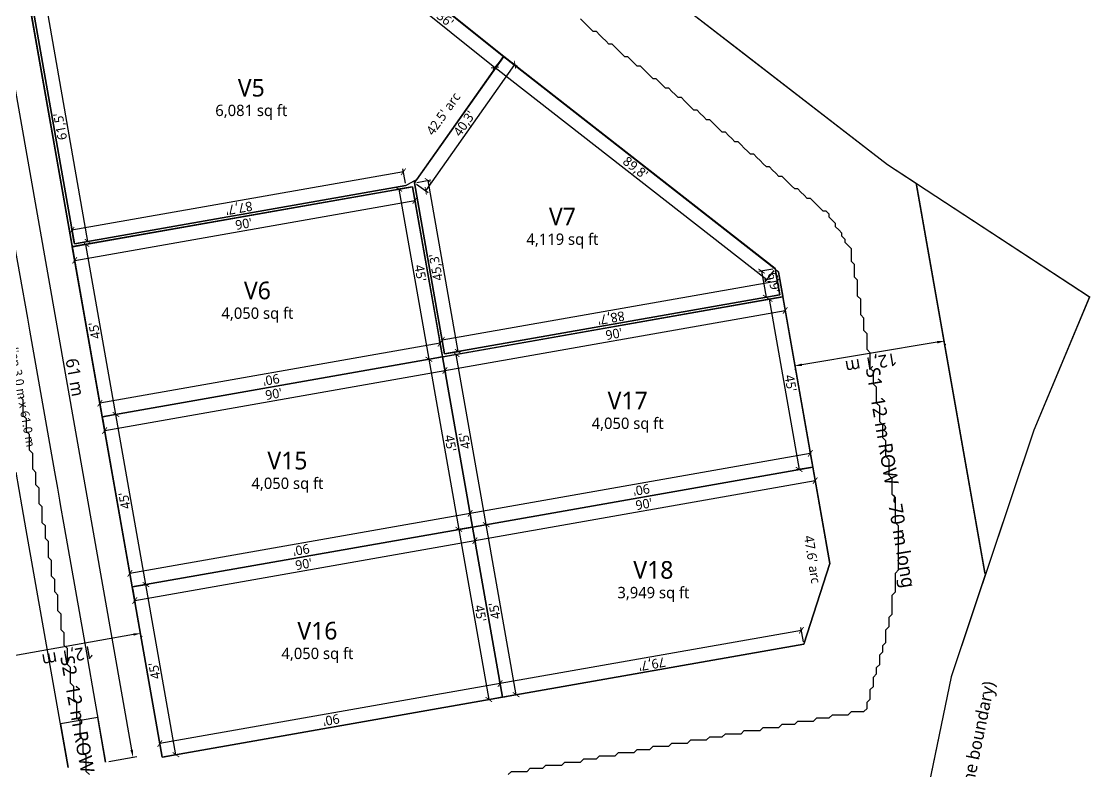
# Model space of a CAD drawing. Header units: metres. Extents: x 77 to 647, y -942 to -10.
# Drawn here: x 379.6 to 464.4, y -169.9 to -110.4 of the extents above; entities that cross this region are included whole.
import ezdxf
from ezdxf.enums import TextEntityAlignment as Align

# ---------------------------------------------------------------- set-up
doc = ezdxf.new("R2010")
doc.units = ezdxf.units.M
for name, color, linetype in [('COLONY_BOUNDARY', 3, 'Continuous'), ('DIM_BOUNDARY', 3, 'Continuous'), ('DIM_MEDIANS', 94, 'Continuous'), ('DIM_PLOTS', 5, 'Continuous'), ('DIM_PLOTS_ARC', 5, 'Continuous'), ('DIM_ROADS', 4, 'Continuous'), ('LANDSCAPE', 72, 'Continuous'), ('MEDIANS', 94, 'Continuous'), ('PLOT_TEXT', 7, 'Continuous'), ('PLOTS', 1, 'Continuous'), ('ROAD_CENTRELINE', 9, 'Continuous'), ('ROAD_TEXT', 7, 'Continuous'), ('ROADS', 8, 'Continuous')]:
    doc.layers.add(name, color=color, linetype=linetype)
doc.styles.add('OpenSans', font='OpenSans-Regular.ttf')
doc.dimstyles.new('PLOT_FT', dxfattribs={"dimtxt": 0.75, "dimasz": 0.45, "dimexe": 0.225, "dimexo": 0.1875, "dimgap": 0.15, "dimtad": 1, "dimdec": 1, "dimlfac": 3.28084, "dimtxsty": 'OpenSans', "dimblk": 'ARCHTICK', "dimcen": 2.5, "dimazin": 3, "dimtfac": 1, "dimtmove": 0, "dimatfit": 3})
doc.dimstyles.new('ROAD_M', dxfattribs={"dimtxt": 1, "dimasz": 0.6, "dimexe": 0.3, "dimexo": 0.25, "dimgap": 0.2, "dimtad": 1, "dimdec": 1, "dimtxsty": 'OpenSans', "dimcen": 2.5, "dimazin": 3, "dimtfac": 1, "dimtmove": 0, "dimatfit": 3})

# ---------------------------------------------------------------- blocks, each defined once
blk = doc.blocks.new('_ARCHTICK')
at = {"color": 0, "linetype": 'BYBLOCK', "const_width": 0.15}
blk.add_lwpolyline([(-0.5, -0.5), (0.5, 0.5)], dxfattribs=at)
blk = doc.blocks.new('*D78')
at = {"color": 0}
for p, q in [((409.252, -106.457), (408.54, -107.344)), ((408.681, -107.168), (417.229, -114.031)), ((417.8, -113.32), (417.088, -114.207))]:
    blk.add_line(p, q, dxfattribs=at)
at = {"layer": 'Defpoints'}
for p in [(409.37, -106.311), (408.681, -107.168), (417.917, -113.173)]:
    blk.add_point(p, dxfattribs=at)
at = {"layer": 'DIM_PLOTS', "color": 0, "xscale": 0.44999999999999996, "yscale": 0.44999999999999996}
for p, rotation in [((408.681, -107.168), 141.24064428186773), ((417.229, -114.031), -38.75935571813227)]:
    blk.add_blockref('_ARCHTICK', p, dxfattribs=dict(at, rotation=rotation))
at = {"layer": 'DIM_PLOTS', "color": 0, "insert": (413.284, -110.19), "char_height": 0.75, "attachment_point": 5, "rotation": 321.24064, "style": 'OpenSans'}
blk.add_mtext("36'", dxfattribs=at)
blk = doc.blocks.new('*D79')
at = {"color": 0}
for p, q in [((410.118, -123.213), (409.92, -122.092)), ((409.959, -122.314), (383.641, -126.955)), ((383.799, -127.854), (383.602, -126.733))]:
    blk.add_line(p, q, dxfattribs=at)
at = {"layer": 'Defpoints'}
for p in [(409.959, -122.314), (410.15, -123.397), (383.832, -128.038)]:
    blk.add_point(p, dxfattribs=at)
at = {"layer": 'DIM_PLOTS', "color": 0, "xscale": 0.44999999999999996, "yscale": 0.44999999999999996}
for p, rotation in [((409.959, -122.314), 10.000534983834939), ((383.641, -126.955), -169.99946501616506)]:
    blk.add_blockref('_ARCHTICK', p, dxfattribs=dict(at, rotation=rotation))
at = {"layer": 'DIM_PLOTS', "color": 0, "insert": (396.891, -125.152), "char_height": 0.75, "attachment_point": 5, "rotation": 190.00053, "style": 'OpenSans'}
blk.add_mtext("87,7'", dxfattribs=at)
blk = doc.blocks.new('*D80')
at = {"color": 0}
for p, q in [((380.764, -109.56), (381.884, -109.362)), ((384.915, -127.847), (381.662, -109.401)), ((384.016, -128.006), (385.137, -127.808))]:
    blk.add_line(p, q, dxfattribs=at)
at = {"layer": 'Defpoints'}
for p in [(380.579, -109.592), (383.832, -128.038), (384.915, -127.847)]:
    blk.add_point(p, dxfattribs=at)
at = {"layer": 'DIM_PLOTS', "color": 0, "xscale": 0.44999999999999996, "yscale": 0.44999999999999996}
for p, rotation in [((381.662, -109.401), 100.00004079460327), ((384.915, -127.847), 280.00004079460325)]:
    blk.add_blockref('_ARCHTICK', p, dxfattribs=dict(at, rotation=rotation))
at = {"layer": 'DIM_PLOTS', "color": 0, "insert": (382.772, -118.715), "char_height": 0.75, "attachment_point": 5, "rotation": 100.00004, "style": 'OpenSans'}
blk.add_mtext("61,5'", dxfattribs=at)
blk = doc.blocks.new('*D81')
at = {"color": 0}
for p, q in [((383.854, -128.237), (384.974, -128.04)), ((387.134, -141.587), (384.753, -128.079)), ((386.236, -141.745), (387.356, -141.548))]:
    blk.add_line(p, q, dxfattribs=at)
at = {"layer": 'Defpoints'}
for p in [(383.669, -128.27), (387.134, -141.587), (386.051, -141.778)]:
    blk.add_point(p, dxfattribs=at)
at = {"layer": 'DIM_PLOTS', "color": 0, "xscale": 0.44999999999999996, "yscale": 0.44999999999999996}
for p, rotation in [((384.753, -128.079), 99.99999999999983), ((387.134, -141.587), 279.99999999999983)]:
    blk.add_blockref('_ARCHTICK', p, dxfattribs=dict(at, rotation=rotation))
at = {"layer": 'DIM_PLOTS', "color": 0, "insert": (385.427, -134.924), "char_height": 0.75, "attachment_point": 5, "rotation": 100, "style": 'OpenSans'}
blk.add_mtext("45'", dxfattribs=at)
blk = doc.blocks.new('*D82')
at = {"color": 0}
for p, q in [((410.717, -123.691), (410.915, -124.811)), ((383.86, -129.353), (410.876, -124.59)), ((383.702, -128.455), (383.899, -129.575))]:
    blk.add_line(p, q, dxfattribs=at)
at = {"layer": 'Defpoints'}
for p in [(410.685, -123.506), (383.669, -128.27), (383.86, -129.353)]:
    blk.add_point(p, dxfattribs=at)
at = {"layer": 'DIM_PLOTS', "color": 0, "xscale": 0.44999999999999996, "yscale": 0.44999999999999996}
for p, rotation in [((410.876, -124.59), 10.000000000000112), ((383.86, -129.353), 190.0000000000001)]:
    blk.add_blockref('_ARCHTICK', p, dxfattribs=dict(at, rotation=rotation))
at = {"layer": 'DIM_PLOTS', "color": 0, "insert": (397.277, -126.455), "char_height": 0.75, "attachment_point": 5, "rotation": 10, "style": 'OpenSans'}
blk.add_mtext("90'", dxfattribs=at)
blk = doc.blocks.new('*D83')
at = {"color": 0}
for p, q in [((410.5, -123.539), (409.38, -123.737)), ((409.601, -123.697), (411.983, -137.205)), ((412.882, -137.047), (411.762, -137.244))]:
    blk.add_line(p, q, dxfattribs=at)
at = {"layer": 'Defpoints'}
for p in [(409.601, -123.697), (410.685, -123.506), (413.066, -137.014)]:
    blk.add_point(p, dxfattribs=at)
at = {"layer": 'DIM_PLOTS', "color": 0, "xscale": 0.44999999999999996, "yscale": 0.44999999999999996}
for p, rotation in [((409.601, -123.697), 100.00000000000007), ((411.983, -137.205), -79.99999999999993)]:
    blk.add_blockref('_ARCHTICK', p, dxfattribs=dict(at, rotation=rotation))
at = {"layer": 'DIM_PLOTS', "color": 0, "insert": (411.309, -130.36), "char_height": 0.75, "attachment_point": 5, "rotation": 280, "style": 'OpenSans'}
blk.add_mtext("45'", dxfattribs=at)
blk = doc.blocks.new('*D84')
at = {"color": 0}
for p, q in [((413.034, -136.829), (412.836, -135.709)), ((412.875, -135.931), (385.86, -140.694)), ((386.019, -141.593), (385.821, -140.473))]:
    blk.add_line(p, q, dxfattribs=at)
at = {"layer": 'Defpoints'}
for p in [(412.875, -135.931), (413.066, -137.014), (386.051, -141.778)]:
    blk.add_point(p, dxfattribs=at)
at = {"layer": 'DIM_PLOTS', "color": 0, "xscale": 0.44999999999999996, "yscale": 0.44999999999999996}
for p, rotation in [((412.875, -135.931), 10.000000000000085), ((385.86, -140.694), -169.99999999999991)]:
    blk.add_blockref('_ARCHTICK', p, dxfattribs=dict(at, rotation=rotation))
at = {"layer": 'DIM_PLOTS', "color": 0, "insert": (399.459, -138.83), "char_height": 0.75, "attachment_point": 5, "rotation": 190, "style": 'OpenSans'}
blk.add_mtext("90'", dxfattribs=at)
blk = doc.blocks.new('*D85')
at = {"color": 0}
for p, q in [((417.802, -113.321), (417.102, -114.218)), ((417.241, -114.04), (438.807, -130.88)), ((439.369, -130.161), (438.669, -131.058))]:
    blk.add_line(p, q, dxfattribs=at)
at = {"layer": 'Defpoints'}
for p in [(417.918, -113.173), (417.241, -114.04), (439.484, -130.013)]:
    blk.add_point(p, dxfattribs=at)
at = {"layer": 'DIM_PLOTS', "color": 0, "xscale": 0.44999999999999996, "yscale": 0.44999999999999996}
for p, rotation in [((417.241, -114.04), 142.01616395691934), ((438.807, -130.88), -37.98383604308067)]:
    blk.add_blockref('_ARCHTICK', p, dxfattribs=dict(at, rotation=rotation))
at = {"layer": 'DIM_PLOTS', "color": 0, "insert": (428.347, -122.047), "char_height": 0.75, "attachment_point": 5, "rotation": 322.01616, "style": 'OpenSans'}
blk.add_mtext("89,8'", dxfattribs=at)
blk = doc.blocks.new('*D86')
at = {"color": 0}
for p, q in [((439.299, -130.046), (438.179, -130.243)), ((438.401, -130.204), (438.767, -132.279)), ((439.665, -132.121), (438.545, -132.318))]:
    blk.add_line(p, q, dxfattribs=at)
at = {"layer": 'Defpoints'}
for p in [(438.401, -130.204), (439.484, -130.013), (439.85, -132.088)]:
    blk.add_point(p, dxfattribs=at)
at = {"layer": 'DIM_PLOTS', "color": 0, "xscale": 0.44999999999999996, "yscale": 0.44999999999999996}
for p, rotation in [((438.401, -130.204), 99.9998604639254), ((438.767, -132.279), -80.0001395360746)]:
    blk.add_blockref('_ARCHTICK', p, dxfattribs=dict(at, rotation=rotation))
at = {"layer": 'DIM_PLOTS', "color": 0, "insert": (439.322, -131.112), "char_height": 0.75, "attachment_point": 5, "rotation": 279.99986, "style": 'OpenSans'}
blk.add_mtext("6,9'", dxfattribs=at)
blk = doc.blocks.new('*D87')
at = {"color": 0}
for p, q in [((439.659, -131.005), (413.038, -135.699)), ((439.817, -131.904), (439.62, -130.783)), ((413.196, -136.598), (412.999, -135.477))]:
    blk.add_line(p, q, dxfattribs=at)
at = {"layer": 'Defpoints'}
for p in [(439.659, -131.005), (439.85, -132.088), (413.229, -136.782)]:
    blk.add_point(p, dxfattribs=at)
at = {"layer": 'DIM_PLOTS', "color": 0, "xscale": 0.44999999999999996, "yscale": 0.44999999999999996}
for p, rotation in [((439.659, -131.005), 9.99999999999983), ((413.038, -135.699), -170.00000000000017)]:
    blk.add_blockref('_ARCHTICK', p, dxfattribs=dict(at, rotation=rotation))
at = {"layer": 'DIM_PLOTS', "color": 0, "insert": (426.439, -133.869), "char_height": 0.75, "attachment_point": 5, "rotation": 190, "style": 'OpenSans'}
blk.add_mtext("88,7'", dxfattribs=at)
blk = doc.blocks.new('*D88')
at = {"color": 0}
for p, q in [((411.018, -123.167), (412.138, -122.969)), ((414.312, -136.591), (411.917, -123.008)), ((413.413, -136.75), (414.534, -136.552))]:
    blk.add_line(p, q, dxfattribs=at)
at = {"layer": 'Defpoints'}
for p in [(410.834, -123.199), (413.229, -136.782), (414.312, -136.591)]:
    blk.add_point(p, dxfattribs=at)
at = {"layer": 'DIM_PLOTS', "color": 0, "xscale": 0.44999999999999996, "yscale": 0.44999999999999996}
for p, rotation in [((411.917, -123.008), 99.9999766191297), ((414.312, -136.591), 279.9999766191297)]:
    blk.add_blockref('_ARCHTICK', p, dxfattribs=dict(at, rotation=rotation))
at = {"layer": 'DIM_PLOTS', "color": 0, "insert": (412.597, -129.891), "char_height": 0.75, "attachment_point": 5, "rotation": 99.99998, "style": 'OpenSans'}
blk.add_mtext("45,3'", dxfattribs=at)
blk = doc.blocks.new('*D89')
at = {"color": 0}
for p, q in [((418.071, -113.282), (419, -113.938)), ((411.732, -123.834), (418.816, -113.808)), ((410.987, -123.307), (411.916, -123.964))]:
    blk.add_line(p, q, dxfattribs=at)
at = {"layer": 'Defpoints'}
for p in [(417.918, -113.173), (410.834, -123.199), (411.732, -123.834)]:
    blk.add_point(p, dxfattribs=at)
at = {"layer": 'DIM_PLOTS', "color": 0, "xscale": 0.44999999999999996, "yscale": 0.44999999999999996}
for p, rotation in [((418.816, -113.808), 54.75605998780731), ((411.732, -123.834), 234.7560599878073)]:
    blk.add_blockref('_ARCHTICK', p, dxfattribs=dict(at, rotation=rotation))
at = {"layer": 'DIM_PLOTS', "color": 0, "insert": (414.845, -118.518), "char_height": 0.75, "attachment_point": 5, "rotation": 54.75606, "style": 'OpenSans'}
blk.add_mtext("40,3'", dxfattribs=at)
blk = doc.blocks.new('*D118')
at = {"color": 0}
for p, q in [((386.236, -141.745), (387.356, -141.548)), ((389.516, -155.094), (387.134, -141.587)), ((388.618, -155.253), (389.738, -155.055))]:
    blk.add_line(p, q, dxfattribs=at)
at = {"layer": 'Defpoints'}
for p in [(386.051, -141.778), (389.516, -155.094), (388.433, -155.285)]:
    blk.add_point(p, dxfattribs=at)
at = {"layer": 'DIM_PLOTS', "color": 0, "xscale": 0.44999999999999996, "yscale": 0.44999999999999996}
for p, rotation in [((387.134, -141.587), 99.99999999999983), ((389.516, -155.094), 279.99999999999983)]:
    blk.add_blockref('_ARCHTICK', p, dxfattribs=dict(at, rotation=rotation))
at = {"layer": 'DIM_PLOTS', "color": 0, "insert": (387.808, -148.432), "char_height": 0.75, "attachment_point": 5, "rotation": 100, "style": 'OpenSans'}
blk.add_mtext("45'", dxfattribs=at)
blk = doc.blocks.new('*D119')
at = {"color": 0}
for p, q in [((413.099, -137.199), (413.296, -138.319)), ((386.242, -142.861), (413.257, -138.097)), ((386.084, -141.962), (386.281, -143.082))]:
    blk.add_line(p, q, dxfattribs=at)
at = {"layer": 'Defpoints'}
for p in [(413.066, -137.014), (386.051, -141.778), (386.242, -142.861)]:
    blk.add_point(p, dxfattribs=at)
at = {"layer": 'DIM_PLOTS', "color": 0, "xscale": 0.44999999999999996, "yscale": 0.44999999999999996}
for p, rotation in [((413.257, -138.097), 10.00000000000009), ((386.242, -142.861), 190.00000000000009)]:
    blk.add_blockref('_ARCHTICK', p, dxfattribs=dict(at, rotation=rotation))
at = {"layer": 'DIM_PLOTS', "color": 0, "insert": (399.659, -139.962), "char_height": 0.75, "attachment_point": 5, "rotation": 10, "style": 'OpenSans'}
blk.add_mtext("90'", dxfattribs=at)
blk = doc.blocks.new('*D120')
at = {"color": 0}
for p, q in [((412.882, -137.047), (411.762, -137.244)), ((411.983, -137.205), (414.365, -150.713)), ((415.263, -150.554), (414.143, -150.752))]:
    blk.add_line(p, q, dxfattribs=at)
at = {"layer": 'Defpoints'}
for p in [(411.983, -137.205), (413.066, -137.014), (415.448, -150.522)]:
    blk.add_point(p, dxfattribs=at)
at = {"layer": 'DIM_PLOTS', "color": 0, "xscale": 0.44999999999999996, "yscale": 0.44999999999999996}
for p, rotation in [((411.983, -137.205), 100.00000000000007), ((414.365, -150.713), -79.99999999999993)]:
    blk.add_blockref('_ARCHTICK', p, dxfattribs=dict(at, rotation=rotation))
at = {"layer": 'DIM_PLOTS', "color": 0, "insert": (413.691, -143.868), "char_height": 0.75, "attachment_point": 5, "rotation": 280, "style": 'OpenSans'}
blk.add_mtext("45'", dxfattribs=at)
blk = doc.blocks.new('*D121')
at = {"color": 0}
for p, q in [((415.416, -150.337), (415.218, -149.217)), ((415.257, -149.438), (388.242, -154.202)), ((388.4, -155.101), (388.203, -153.98))]:
    blk.add_line(p, q, dxfattribs=at)
at = {"layer": 'Defpoints'}
for p in [(415.257, -149.438), (415.448, -150.522), (388.433, -155.285)]:
    blk.add_point(p, dxfattribs=at)
at = {"layer": 'DIM_PLOTS', "color": 0, "xscale": 0.44999999999999996, "yscale": 0.44999999999999996}
for p, rotation in [((415.257, -149.438), 10.000000000000057), ((388.242, -154.202), -169.99999999999994)]:
    blk.add_blockref('_ARCHTICK', p, dxfattribs=dict(at, rotation=rotation))
at = {"layer": 'DIM_PLOTS', "color": 0, "insert": (401.841, -152.337), "char_height": 0.75, "attachment_point": 5, "rotation": 190, "style": 'OpenSans'}
blk.add_mtext("90'", dxfattribs=at)
blk = doc.blocks.new('*D122')
at = {"color": 0}
for p, q in [((417.797, -163.845), (417.6, -162.724)), ((417.639, -162.946), (390.624, -167.71)), ((390.782, -168.608), (390.585, -167.488))]:
    blk.add_line(p, q, dxfattribs=at)
at = {"layer": 'Defpoints'}
for p in [(417.639, -162.946), (417.83, -164.029), (390.815, -168.793)]:
    blk.add_point(p, dxfattribs=at)
at = {"layer": 'DIM_PLOTS', "color": 0, "xscale": 0.44999999999999996, "yscale": 0.44999999999999996}
for p, rotation in [((417.639, -162.946), 10.000000000000057), ((390.624, -167.71), -169.99999999999994)]:
    blk.add_blockref('_ARCHTICK', p, dxfattribs=dict(at, rotation=rotation))
at = {"layer": 'DIM_PLOTS', "color": 0, "insert": (404.222, -165.845), "char_height": 0.75, "attachment_point": 5, "rotation": 190, "style": 'OpenSans'}
blk.add_mtext("90'", dxfattribs=at)
blk = doc.blocks.new('*D123')
at = {"color": 0}
for p, q in [((388.618, -155.253), (389.738, -155.055)), ((391.898, -168.602), (389.516, -155.094)), ((390.999, -168.76), (392.12, -168.563))]:
    blk.add_line(p, q, dxfattribs=at)
at = {"layer": 'Defpoints'}
for p in [(388.433, -155.285), (390.815, -168.793), (391.898, -168.602)]:
    blk.add_point(p, dxfattribs=at)
at = {"layer": 'DIM_PLOTS', "color": 0, "xscale": 0.44999999999999996, "yscale": 0.44999999999999996}
for p, rotation in [((389.516, -155.094), 100.00000000000007), ((391.898, -168.602), 280.00000000000006)]:
    blk.add_blockref('_ARCHTICK', p, dxfattribs=dict(at, rotation=rotation))
at = {"layer": 'DIM_PLOTS', "color": 0, "insert": (390.19, -161.939), "char_height": 0.75, "attachment_point": 5, "rotation": 100, "style": 'OpenSans'}
blk.add_mtext("45'", dxfattribs=at)
blk = doc.blocks.new('*D124')
at = {"color": 0}
for p, q in [((415.481, -150.706), (415.678, -151.827)), ((388.624, -156.369), (415.639, -151.605)), ((388.465, -155.47), (388.663, -156.59))]:
    blk.add_line(p, q, dxfattribs=at)
at = {"layer": 'Defpoints'}
for p in [(415.448, -150.522), (388.433, -155.285), (388.624, -156.369)]:
    blk.add_point(p, dxfattribs=at)
at = {"layer": 'DIM_PLOTS', "color": 0, "xscale": 0.44999999999999996, "yscale": 0.44999999999999996}
for p, rotation in [((415.639, -151.605), 10.00000000000007), ((388.624, -156.369), 190.00000000000006)]:
    blk.add_blockref('_ARCHTICK', p, dxfattribs=dict(at, rotation=rotation))
at = {"layer": 'DIM_PLOTS', "color": 0, "insert": (402.04, -153.47), "char_height": 0.75, "attachment_point": 5, "rotation": 10, "style": 'OpenSans'}
blk.add_mtext("90'", dxfattribs=at)
blk = doc.blocks.new('*D125')
at = {"color": 0}
for p, q in [((415.263, -150.554), (414.143, -150.752)), ((414.365, -150.713), (416.747, -164.22)), ((417.645, -164.062), (416.525, -164.259))]:
    blk.add_line(p, q, dxfattribs=at)
at = {"layer": 'Defpoints'}
for p in [(414.365, -150.713), (415.448, -150.522), (417.83, -164.029)]:
    blk.add_point(p, dxfattribs=at)
at = {"layer": 'DIM_PLOTS', "color": 0, "xscale": 0.44999999999999996, "yscale": 0.44999999999999996}
for p, rotation in [((414.365, -150.713), 100.00000000000007), ((416.747, -164.22), -79.99999999999993)]:
    blk.add_blockref('_ARCHTICK', p, dxfattribs=dict(at, rotation=rotation))
at = {"layer": 'DIM_PLOTS', "color": 0, "insert": (416.073, -157.375), "char_height": 0.75, "attachment_point": 5, "rotation": 280, "style": 'OpenSans'}
blk.add_mtext("45'", dxfattribs=at)
blk = doc.blocks.new('*D126')
at = {"color": 0}
for p, q in [((439.897, -132.283), (438.777, -132.481)), ((438.998, -132.442), (441.38, -145.949)), ((442.279, -145.791), (441.159, -145.988))]:
    blk.add_line(p, q, dxfattribs=at)
at = {"layer": 'Defpoints'}
for p in [(440.082, -132.251), (438.998, -132.442), (442.463, -145.758)]:
    blk.add_point(p, dxfattribs=at)
at = {"layer": 'DIM_PLOTS', "color": 0, "xscale": 0.44999999999999996, "yscale": 0.44999999999999996}
for p, rotation in [((438.998, -132.442), 100.00000000000007), ((441.38, -145.949), -79.99999999999993)]:
    blk.add_blockref('_ARCHTICK', p, dxfattribs=dict(at, rotation=rotation))
at = {"layer": 'DIM_PLOTS', "color": 0, "insert": (440.706, -139.104), "char_height": 0.75, "attachment_point": 5, "rotation": 280, "style": 'OpenSans'}
blk.add_mtext("45'", dxfattribs=at)
blk = doc.blocks.new('*D127')
at = {"color": 0}
for p, q in [((442.272, -144.675), (415.257, -149.438)), ((442.431, -145.574), (442.233, -144.453)), ((415.416, -150.337), (415.218, -149.217))]:
    blk.add_line(p, q, dxfattribs=at)
at = {"layer": 'Defpoints'}
for p in [(442.272, -144.675), (442.463, -145.758), (415.448, -150.522)]:
    blk.add_point(p, dxfattribs=at)
at = {"layer": 'DIM_PLOTS', "color": 0, "xscale": 0.44999999999999996, "yscale": 0.44999999999999996}
for p, rotation in [((442.272, -144.675), 9.999999999999915), ((415.257, -149.438), -170.00000000000009)]:
    blk.add_blockref('_ARCHTICK', p, dxfattribs=dict(at, rotation=rotation))
at = {"layer": 'DIM_PLOTS', "color": 0, "insert": (428.856, -147.574), "char_height": 0.75, "attachment_point": 5, "rotation": 190, "style": 'OpenSans'}
blk.add_mtext("90'", dxfattribs=at)
blk = doc.blocks.new('*D128')
at = {"color": 0}
for p, q in [((413.251, -136.982), (414.371, -136.784)), ((416.531, -150.331), (414.15, -136.823)), ((415.633, -150.489), (416.753, -150.292))]:
    blk.add_line(p, q, dxfattribs=at)
at = {"layer": 'Defpoints'}
for p in [(413.066, -137.014), (415.448, -150.522), (416.531, -150.331)]:
    blk.add_point(p, dxfattribs=at)
at = {"layer": 'DIM_PLOTS', "color": 0, "xscale": 0.44999999999999996, "yscale": 0.44999999999999996}
for p, rotation in [((414.15, -136.823), 100.00000000000007), ((416.531, -150.331), 280.00000000000006)]:
    blk.add_blockref('_ARCHTICK', p, dxfattribs=dict(at, rotation=rotation))
at = {"layer": 'DIM_PLOTS', "color": 0, "insert": (414.824, -143.668), "char_height": 0.75, "attachment_point": 5, "rotation": 100, "style": 'OpenSans'}
blk.add_mtext("45'", dxfattribs=at)
blk = doc.blocks.new('*D129')
at = {"color": 0}
for p, q in [((440.114, -132.435), (440.312, -133.555)), ((413.257, -138.097), (440.273, -133.334)), ((413.099, -137.199), (413.296, -138.319))]:
    blk.add_line(p, q, dxfattribs=at)
at = {"layer": 'Defpoints'}
for p in [(440.082, -132.251), (413.066, -137.014), (413.257, -138.097)]:
    blk.add_point(p, dxfattribs=at)
at = {"layer": 'DIM_PLOTS', "color": 0, "xscale": 0.44999999999999996, "yscale": 0.44999999999999996}
for p, rotation in [((440.273, -133.334), 9.999999999999911), ((413.257, -138.097), 189.99999999999991)]:
    blk.add_blockref('_ARCHTICK', p, dxfattribs=dict(at, rotation=rotation))
at = {"layer": 'DIM_PLOTS', "color": 0, "insert": (426.674, -135.199), "char_height": 0.75, "attachment_point": 5, "rotation": 10, "style": 'OpenSans'}
blk.add_mtext("90'", dxfattribs=at)
blk = doc.blocks.new('*D130')
at = {"color": 0}
for p, q in [((441.717, -159.627), (441.519, -158.507)), ((441.558, -158.728), (417.639, -162.946)), ((417.797, -163.845), (417.6, -162.724))]:
    blk.add_line(p, q, dxfattribs=at)
at = {"layer": 'Defpoints'}
for p in [(441.558, -158.728), (441.749, -159.812), (417.83, -164.029)]:
    blk.add_point(p, dxfattribs=at)
at = {"layer": 'DIM_PLOTS', "color": 0, "xscale": 0.44999999999999996, "yscale": 0.44999999999999996}
for p, rotation in [((441.558, -158.728), 9.999992109434771), ((417.639, -162.946), -170.00000789056523)]:
    blk.add_blockref('_ARCHTICK', p, dxfattribs=dict(at, rotation=rotation))
at = {"layer": 'DIM_PLOTS', "color": 0, "insert": (429.69, -161.354), "char_height": 0.75, "attachment_point": 5, "rotation": 189.99999, "style": 'OpenSans'}
blk.add_mtext("79,7'", dxfattribs=at)
blk = doc.blocks.new('*D131')
at = {"color": 0}
for p, q in [((415.633, -150.489), (416.753, -150.292)), ((418.913, -163.838), (416.531, -150.331)), ((418.015, -163.997), (419.135, -163.799))]:
    blk.add_line(p, q, dxfattribs=at)
at = {"layer": 'Defpoints'}
for p in [(415.448, -150.522), (417.83, -164.029), (418.913, -163.838)]:
    blk.add_point(p, dxfattribs=at)
at = {"layer": 'DIM_PLOTS', "color": 0, "xscale": 0.44999999999999996, "yscale": 0.44999999999999996}
for p, rotation in [((416.531, -150.331), 100.00000000000007), ((418.913, -163.838), 280.00000000000006)]:
    blk.add_blockref('_ARCHTICK', p, dxfattribs=dict(at, rotation=rotation))
at = {"layer": 'DIM_PLOTS', "color": 0, "insert": (417.205, -157.176), "char_height": 0.75, "attachment_point": 5, "rotation": 100, "style": 'OpenSans'}
blk.add_mtext("45'", dxfattribs=at)
blk = doc.blocks.new('*D132')
at = {"color": 0}
for p, q in [((442.496, -145.943), (442.693, -147.063)), ((415.639, -151.605), (442.654, -146.842)), ((415.481, -150.706), (415.678, -151.827))]:
    blk.add_line(p, q, dxfattribs=at)
at = {"layer": 'Defpoints'}
for p in [(442.463, -145.758), (415.448, -150.522), (415.639, -151.605)]:
    blk.add_point(p, dxfattribs=at)
at = {"layer": 'DIM_PLOTS', "color": 0, "xscale": 0.44999999999999996, "yscale": 0.44999999999999996}
for p, rotation in [((442.654, -146.842), 9.999999999999844), ((415.639, -151.605), 189.99999999999983)]:
    blk.add_blockref('_ARCHTICK', p, dxfattribs=dict(at, rotation=rotation))
at = {"layer": 'DIM_PLOTS', "color": 0, "insert": (429.056, -148.706), "char_height": 0.75, "attachment_point": 5, "rotation": 10, "style": 'OpenSans'}
blk.add_mtext("90'", dxfattribs=at)
blk = doc.blocks.new('_CLOSEDFILLED')
at = {"color": 0, "linetype": 'BYBLOCK'}
blk.add_solid([(-1, 0.16), (0, 0), (-1, -0.16)], dxfattribs=at)
blk = doc.blocks.new('*D235')
at = {"color": 0}
for p, q in [((452.346, -135.853), (441.597, -137.634)), ((452.979, -136.002), (452.987, -136.051)), ((441.045, -137.979), (441.054, -138.028))]:
    blk.add_line(p, q, dxfattribs=at)
at = {"layer": 'Defpoints'}
for p in [(452.938, -135.755), (452.938, -135.755), (441.005, -137.732)]:
    blk.add_point(p, dxfattribs=at)
at = {"layer": 'DIM_ROADS', "color": 0, "xscale": 0.6, "yscale": 0.6}
for p, rotation in [((452.938, -135.755), 9.407777354092929), ((441.005, -137.732), -170.59222264590707)]:
    blk.add_blockref('_CLOSEDFILLED', p, dxfattribs=dict(at, rotation=rotation))
at = {"layer": 'DIM_ROADS', "color": 0, "insert": (447.086, -137.434), "char_height": 1, "attachment_point": 5, "rotation": 189.40778, "style": 'OpenSans'}
blk.add_mtext('12,1 m', dxfattribs=at)
blk = doc.blocks.new('*D236')
at = {"color": 0}
for p, q in [((388.538, -159.057), (377.806, -160.97)), ((389.173, -159.198), (389.182, -159.247)), ((377.259, -161.321), (377.268, -161.37))]:
    blk.add_line(p, q, dxfattribs=at)
at = {"layer": 'Defpoints'}
for p in [(389.129, -158.952), (389.129, -158.952), (377.216, -161.075)]:
    blk.add_point(p, dxfattribs=at)
at = {"layer": 'DIM_ROADS', "color": 0, "xscale": 0.6, "yscale": 0.6}
for p, rotation in [((389.129, -158.952), 10.103970061134675), ((377.216, -161.075), -169.89602993886533)]:
    blk.add_blockref('_CLOSEDFILLED', p, dxfattribs=dict(at, rotation=rotation))
at = {"layer": 'DIM_ROADS', "color": 0, "insert": (383.295, -160.703), "char_height": 1, "attachment_point": 5, "rotation": 190.10397, "style": 'OpenSans'}
blk.add_mtext('12,1 m', dxfattribs=at)
blk = doc.blocks.new('*D240')
at = {"color": 0}
for p, q in [((375.969, -109.043), (378.185, -108.652)), ((377.994, -109.295), (388.38, -168.215)), ((386.564, -169.144), (388.78, -168.754))]:
    blk.add_line(p, q, dxfattribs=at)
at = {"layer": 'Defpoints'}
for p in [(375.723, -109.086), (377.89, -108.704), (386.317, -169.188)]:
    blk.add_point(p, dxfattribs=at)
at = {"layer": 'DIM_MEDIANS', "color": 0, "xscale": 0.6, "yscale": 0.6}
for p, rotation in [((377.89, -108.704), 99.99724191199059), ((388.484, -168.806), -80.00275808800941)]:
    blk.add_blockref('_CLOSEDFILLED', p, dxfattribs=dict(at, rotation=rotation))
at = {"layer": 'DIM_MEDIANS', "color": 0, "insert": (383.876, -138.634), "char_height": 1, "attachment_point": 5, "rotation": 279.99724, "style": 'OpenSans'}
blk.add_mtext('61 m', dxfattribs=at)

msp = doc.modelspace()

# ---------------------------------------------------------------- linework, layer by layer
at = {"layer": 'COLONY_BOUNDARY'}
msp.add_lwpolyline([(431.09, -108.36), (448.39, -121.73), (464.45, -132.24), (460.01, -142.83), (453.45, -162.43), (449.83, -179.95), (446.64, -191.8), (440.55, -209.62), (380.23, -204.48), (363.26, -203.28)], dxfattribs=at)
at = {"layer": 'LANDSCAPE'}
msp.add_lwpolyline([(380.579, -109.593), (383.831, -128.037), (383.832, -128.038), (383.833, -128.038), (410.149, -123.398), (410.15, -123.397), (410.151, -123.397), (410.825, -123.048), (410.829, -123.046), (410.834, -123.044), (410.839, -123.043), (410.844, -123.043), (410.849, -123.043), (410.853, -123.043), (410.858, -123.044), (410.863, -123.045), (410.868, -123.047), (410.872, -123.049), (410.876, -123.051), (410.88, -123.054), (410.884, -123.058), (410.887, -123.062), (410.89, -123.066), (410.892, -123.07), (410.894, -123.074), (410.896, -123.079), (410.897, -123.084), (410.898, -123.089), (410.898, -123.094), (410.897, -123.099), (410.897, -123.103), (410.895, -123.108), (410.893, -123.113), (410.891, -123.117), (410.889, -123.121), (410.834, -123.198), (410.834, -123.199), (410.834, -123.2), (413.228, -136.781), (413.229, -136.782), (413.23, -136.782), (439.849, -132.089), (439.85, -132.088), (439.85, -132.087), (439.519, -130.214), (439.519, -130.209), (439.519, -130.204), (439.519, -130.199), (439.52, -130.194), (439.521, -130.189), (439.523, -130.184), (439.525, -130.18), (439.528, -130.176), (439.531, -130.172), (439.535, -130.168), (439.539, -130.165), (439.543, -130.162), (439.547, -130.16), (439.552, -130.158), (439.556, -130.156), (439.561, -130.155), (439.566, -130.155), (439.571, -130.155), (439.576, -130.155), (439.581, -130.156), (439.586, -130.158), (439.591, -130.16), (439.595, -130.162), (439.599, -130.165), (439.725, -130.262), (439.728, -130.265), (439.731, -130.269), (439.734, -130.272), (439.737, -130.276), (439.739, -130.28), (439.741, -130.284), (439.742, -130.289), (439.743, -130.293), (440.08, -132.2), (440.08, -132.205), (440.08, -132.21), (440.08, -132.215), (440.079, -132.22), (440.078, -132.224), (440.076, -132.229), (440.074, -132.233), (440.071, -132.238), (440.068, -132.241), (440.065, -132.245), (440.061, -132.248), (440.057, -132.251), (440.053, -132.253), (440.049, -132.255), (440.044, -132.257), (440.039, -132.258), (413.116, -137.005), (413.111, -137.006), (413.106, -137.006), (413.101, -137.006), (413.096, -137.005), (413.091, -137.004), (413.087, -137.002), (413.082, -137), (413.078, -136.997), (413.074, -136.994), (413.071, -136.991), (413.068, -136.987), (413.065, -136.983), (413.062, -136.979), (413.06, -136.974), (413.059, -136.97), (413.058, -136.965), (410.685, -123.508), (410.685, -123.507), (410.683, -123.507), (383.72, -128.261), (383.715, -128.262), (383.71, -128.262), (383.705, -128.262), (383.7, -128.261), (383.696, -128.259), (383.691, -128.258), (383.687, -128.255), (383.682, -128.253), (383.679, -128.25), (383.675, -128.246), (383.672, -128.243), (383.669, -128.239), (383.666, -128.234), (383.664, -128.23), (383.663, -128.225), (383.662, -128.221), (380.359, -109.483)], dxfattribs=at)
msp.add_lwpolyline([(450.7, -123.342), (450.699, -123.337), (450.699, -123.333), (450.699, -123.328), (450.7, -123.323), (450.701, -123.318), (450.703, -123.314), (450.705, -123.309), (450.708, -123.305), (450.711, -123.301), (450.714, -123.298), (450.718, -123.295), (450.721, -123.292), (450.726, -123.289), (450.73, -123.287), (450.735, -123.286), (450.739, -123.284), (450.744, -123.284), (450.749, -123.284), (450.754, -123.284), (450.759, -123.284), (450.763, -123.286), (450.768, -123.287), (450.772, -123.289), (450.776, -123.292), (464.415, -132.217), (464.419, -132.22), (464.423, -132.223), (464.426, -132.227), (464.429, -132.231), (464.432, -132.235), (464.434, -132.24), (464.436, -132.244), (464.437, -132.249), (464.438, -132.254), (464.438, -132.259), (464.438, -132.264), (464.437, -132.269), (464.436, -132.274), (464.434, -132.278), (460.01, -142.829), (460.01, -142.831), (456.223, -154.145), (456.221, -154.15), (456.219, -154.154), (456.216, -154.158), (456.213, -154.162), (456.21, -154.166), (456.206, -154.169), (456.202, -154.172), (456.198, -154.174), (456.193, -154.176), (456.189, -154.178), (456.184, -154.179), (456.179, -154.179), (456.174, -154.179), (456.169, -154.179), (456.164, -154.178), (456.16, -154.177), (456.155, -154.175), (456.151, -154.173), (456.147, -154.17), (456.143, -154.167), (456.139, -154.164), (456.136, -154.16), (456.133, -154.156), (456.131, -154.152), (456.129, -154.148), (456.127, -154.143), (456.126, -154.138), (450.7, -123.342)], close=True, dxfattribs=at)
at = {"layer": 'MEDIANS'}
msp.add_lwpolyline([(378.905, -127.168), (380.101, -133.945), (380.268, -134.894), (382.251, -146.133), (382.483, -147.451), (382.651, -148.401), (382.736, -148.884), (382.972, -150.224), (384.866, -160.957), (384.898, -161.139), (385.355, -163.732), (386.317, -169.188), (385.691, -165.635), (382.733, -166.156), (383.344, -169.622), (382.077, -162.431), (382.077, -162.431), (380.016, -150.744), (379.696, -148.924), (379.208, -146.159)], dxfattribs=at)
at = {"layer": 'PLOTS'}
for points in [[(417.917, -113.173), (417.913, -113.18), (411.007, -122.954), (410.15, -123.397), (383.832, -128.038), (380.579, -109.592), (407.47, -106.919), (409.37, -106.311), (417.917, -113.173)], [(439.484, -130.013), (439.85, -132.088), (413.229, -136.782), (410.834, -123.199), (417.918, -113.173), (439.484, -130.013)], [(383.669, -128.27), (410.685, -123.506), (413.066, -137.014), (386.051, -141.778), (383.669, -128.27)], [(413.066, -137.014), (440.082, -132.251), (442.463, -145.758), (415.448, -150.522), (413.066, -137.014)], [(386.051, -141.778), (413.066, -137.014), (415.448, -150.522), (388.433, -155.285), (386.051, -141.778)], [(443.813, -153.414), (441.749, -159.812), (417.83, -164.029), (415.448, -150.522), (442.463, -145.758), (443.813, -153.414)], [(388.433, -155.285), (415.448, -150.522), (417.83, -164.029), (390.815, -168.793), (388.433, -155.285)]]:
    msp.add_lwpolyline(points, close=True, dxfattribs=at)
at = {"layer": 'ROAD_CENTRELINE'}
for points in [[(418.28, -170.182), (418.53, -169.932), (418.78, -169.932), (419.03, -169.932), (419.28, -169.932), (419.53, -169.932), (419.78, -169.932), (420.03, -169.682), (420.28, -169.682), (420.53, -169.682), (420.78, -169.682), (421.03, -169.682), (421.28, -169.432), (421.53, -169.432), (421.78, -169.432), (422.03, -169.432), (422.28, -169.432), (422.53, -169.432), (422.78, -169.182), (423.03, -169.182), (423.28, -169.182), (423.53, -169.182), (423.78, -169.182), (424.03, -169.182), (424.28, -168.932), (424.53, -168.932), (424.78, -168.932), (425.03, -168.932), (425.28, -168.932), (425.53, -168.682), (425.78, -168.682), (426.03, -168.682), (426.28, -168.682), (426.53, -168.682), (426.78, -168.682), (427.03, -168.432), (427.28, -168.432), (427.53, -168.432), (427.78, -168.432), (428.03, -168.432), (428.28, -168.432), (428.53, -168.182), (428.78, -168.182), (429.03, -168.182), (429.28, -168.182), (429.53, -168.182), (429.78, -167.932), (430.03, -167.932), (430.28, -167.932), (430.53, -167.932), (430.78, -167.932), (431.03, -167.932), (431.28, -167.682), (431.53, -167.682), (431.78, -167.682), (432.03, -167.682), (432.28, -167.682), (432.53, -167.682), (432.78, -167.432), (433.03, -167.432), (433.28, -167.432), (433.53, -167.432), (433.78, -167.432), (434.03, -167.432), (434.28, -167.182), (434.53, -167.182), (434.78, -167.182), (435.03, -167.182), (435.28, -167.182), (435.53, -166.932), (435.78, -166.932), (436.03, -166.932), (436.28, -166.932), (436.53, -166.932), (436.78, -166.932), (437.03, -166.682), (437.28, -166.682), (437.53, -166.682), (437.78, -166.682), (438.03, -166.682), (438.28, -166.682), (438.53, -166.432), (438.78, -166.432), (439.03, -166.432), (439.28, -166.432), (439.53, -166.432), (439.78, -166.432), (440.03, -166.182), (440.28, -166.182), (440.53, -166.182), (440.78, -166.182), (441.03, -166.182), (441.28, -165.932), (441.53, -165.932), (441.78, -165.932), (442.03, -165.932), (442.28, -165.932), (442.53, -165.932), (442.78, -165.682), (443.03, -165.682), (443.28, -165.682), (443.53, -165.682), (443.78, -165.682), (444.03, -165.432), (444.28, -165.432), (444.53, -165.432), (444.78, -165.432), (445.03, -165.432), (445.28, -165.432), (445.53, -165.182), (445.78, -165.182), (446.03, -165.182), (446.28, -165.182), (446.53, -165.182), (446.78, -164.932), (446.78, -164.682), (446.78, -164.432), (447.03, -164.182), (447.03, -163.932), (447.03, -163.682), (447.03, -163.432), (447.28, -163.182), (447.28, -162.932), (447.28, -162.682), (447.28, -162.432), (447.53, -162.182), (447.53, -161.932), (447.53, -161.682), (447.78, -161.432), (447.78, -161.182), (447.78, -160.932), (447.78, -160.682), (448.03, -160.432), (448.03, -160.182), (448.03, -159.932), (448.28, -159.682), (448.28, -159.432), (448.28, -159.182), (448.28, -158.932), (448.28, -158.682), (448.53, -158.432), (448.53, -158.182), (448.53, -157.932), (448.53, -157.682), (448.78, -157.432), (448.78, -157.182), (448.78, -156.932), (448.78, -156.682), (448.78, -156.432), (448.78, -156.182), (448.78, -155.932), (449.03, -155.682), (449.03, -155.432), (449.03, -155.182), (449.03, -154.932), (449.03, -154.682), (449.03, -154.432), (449.03, -154.182), (449.28, -153.932), (449.28, -153.682), (449.28, -153.432), (449.28, -153.182), (449.28, -152.932), (449.28, -152.682), (449.28, -152.432), (449.28, -152.182), (449.28, -151.932), (449.28, -151.682), (449.28, -151.432), (449.28, -151.182), (449.28, -150.932), (449.28, -150.682), (449.28, -150.432), (449.03, -150.182), (449.03, -149.932), (449.03, -149.682), (449.03, -149.432), (449.03, -149.182), (449.03, -148.932), (449.03, -148.682), (449.03, -148.432), (449.03, -148.182), (448.78, -147.932), (448.78, -147.682), (448.78, -147.432), (448.78, -147.182), (448.78, -146.932), (448.78, -146.682), (448.53, -146.432), (448.53, -146.182), (448.53, -145.932), (448.53, -145.682), (448.53, -145.432), (448.53, -145.182), (448.28, -144.932), (448.28, -144.682), (448.28, -144.432), (448.28, -144.182), (448.28, -143.932), (448.28, -143.682), (448.03, -143.432), (448.03, -143.182), (448.03, -142.932), (448.03, -142.682), (448.03, -142.432), (447.78, -142.182), (447.78, -141.932), (447.78, -141.682), (447.78, -141.432), (447.78, -141.182), (447.78, -140.932), (447.53, -140.682), (447.53, -140.432), (447.53, -140.182), (447.53, -139.932), (447.53, -139.682), (447.53, -139.432), (447.28, -139.182), (447.28, -138.932), (447.28, -138.682), (447.28, -138.432), (447.28, -138.182), (447.03, -137.932), (447.03, -137.682), (447.03, -137.432), (447.03, -137.182), (447.03, -136.932), (447.03, -136.682), (446.78, -136.432), (446.78, -136.182), (446.78, -135.932), (446.78, -135.682), (446.78, -135.432), (446.78, -135.182), (446.53, -134.932), (446.53, -134.682), (446.53, -134.432), (446.53, -134.182), (446.53, -133.932), (446.28, -133.682), (446.28, -133.432), (446.28, -133.182), (446.28, -132.932), (446.28, -132.682), (446.28, -132.432), (446.03, -132.182), (446.03, -131.932), (446.03, -131.682), (446.03, -131.432), (446.03, -131.182), (446.03, -130.932), (445.78, -130.682), (445.78, -130.432), (445.78, -130.182), (445.78, -129.932), (445.78, -129.682), (445.53, -129.432), (445.53, -129.182), (445.53, -128.932), (445.53, -128.682), (445.53, -128.432), (445.28, -128.182), (445.03, -127.932), (445.03, -127.682), (444.78, -127.432), (444.78, -127.182), (444.53, -126.932), (444.28, -126.682), (444.28, -126.432), (444.03, -126.182), (443.78, -125.932), (443.78, -125.682), (443.53, -125.432), (443.28, -125.432), (443.03, -125.182), (442.78, -124.932), (442.53, -124.682), (442.28, -124.432), (442.03, -124.432), (441.78, -124.182), (441.53, -123.932), (441.28, -123.682), (441.03, -123.682), (440.78, -123.432), (440.53, -123.182), (440.28, -122.932), (440.03, -122.682), (439.78, -122.682), (439.53, -122.432), (439.28, -122.182), (439.03, -121.932), (438.78, -121.932), (438.53, -121.682), (438.28, -121.432), (438.03, -121.182), (437.78, -120.932), (437.53, -120.932), (437.28, -120.682), (437.03, -120.432), (436.78, -120.182), (436.53, -119.932), (436.28, -119.932), (436.03, -119.682), (435.78, -119.432), (435.53, -119.182), (435.28, -119.182), (435.03, -118.932), (434.78, -118.682), (434.53, -118.432), (434.28, -118.182), (434.03, -118.182), (433.78, -117.932), (433.53, -117.682), (433.28, -117.432), (433.03, -117.432), (432.78, -117.182), (432.53, -116.932), (432.28, -116.682), (432.03, -116.432), (431.78, -116.432), (431.53, -116.182), (431.28, -115.932), (431.03, -115.682), (430.78, -115.682), (430.53, -115.432), (430.28, -115.182), (430.03, -114.932), (429.78, -114.932), (429.53, -114.682), (429.28, -114.432), (429.03, -114.182), (428.78, -113.932), (428.53, -113.932), (428.28, -113.682), (428.03, -113.432), (427.78, -113.182), (427.53, -113.182), (427.28, -112.932), (427.03, -112.682), (426.78, -112.432), (426.53, -112.182), (426.28, -112.182), (426.03, -111.932), (425.78, -111.682), (425.53, -111.432), (425.28, -111.182), (425.03, -111.182), (424.78, -110.932), (424.53, -110.682), (424.28, -110.432), (424.03, -110.182)], [(385.03, -170.182), (384.78, -169.932), (384.78, -169.682), (384.78, -169.432), (384.78, -169.182), (384.78, -168.932), (384.78, -168.682), (384.53, -168.432), (384.53, -168.182), (384.53, -167.932), (384.53, -167.682), (384.53, -167.432), (384.28, -167.182), (384.28, -166.932), (384.28, -166.682), (384.28, -166.432), (384.28, -166.182), (384.28, -165.932), (384.03, -165.682), (384.03, -165.432), (384.03, -165.182), (384.03, -164.932), (384.03, -164.682), (384.03, -164.432), (383.78, -164.182), (383.78, -163.932), (383.78, -163.682), (383.78, -163.432), (383.78, -163.182), (383.53, -162.932), (383.53, -162.682), (383.53, -162.432), (383.53, -162.182), (383.53, -161.932), (383.53, -161.682), (383.28, -161.432), (383.28, -161.182), (383.28, -160.932), (383.28, -160.682), (383.28, -160.432), (383.28, -160.182), (383.03, -159.932), (383.03, -159.682), (383.03, -159.432), (383.03, -159.182), (383.03, -158.932), (382.78, -158.682), (382.78, -158.432), (382.78, -158.182), (382.78, -157.932), (382.78, -157.682), (382.78, -157.432), (382.53, -157.182), (382.53, -156.932), (382.53, -156.682), (382.53, -156.432), (382.53, -156.182), (382.53, -155.932), (382.28, -155.682), (382.28, -155.432), (382.28, -155.182), (382.28, -154.932), (382.28, -154.682), (382.03, -154.432), (382.03, -154.182), (382.03, -153.932), (382.03, -153.682), (382.03, -153.432), (382.03, -153.182), (381.78, -152.932), (381.78, -152.682), (381.78, -152.432), (381.78, -152.182), (381.78, -151.932), (381.78, -151.682), (381.53, -151.432), (381.53, -151.182), (381.53, -150.932), (381.53, -150.682), (381.53, -150.432), (381.28, -150.182), (381.28, -149.932), (381.28, -149.682), (381.28, -149.432), (381.28, -149.182), (381.28, -148.932), (381.03, -148.682), (381.03, -148.432), (381.03, -148.182), (381.03, -147.932), (381.03, -147.682), (381.03, -147.432), (380.78, -147.182), (380.78, -146.932), (380.78, -146.682), (380.78, -146.432), (380.78, -146.182), (380.53, -145.932), (380.53, -145.682), (380.53, -145.432), (380.53, -145.182), (380.53, -144.932), (380.53, -144.682), (380.28, -144.432), (380.28, -144.182), (380.28, -143.932), (380.28, -143.682), (380.28, -143.432), (380.28, -143.182), (380.03, -142.932), (380.03, -142.682), (380.03, -142.432), (380.03, -142.182), (380.03, -141.932), (379.78, -141.682), (379.78, -141.432), (379.78, -141.182), (379.78, -140.932), (379.78, -140.682), (379.78, -140.432), (379.53, -140.182)]]:
    msp.add_lwpolyline(points, dxfattribs=at)
at = {"layer": 'ROADS'}
for points in [[(380.35, -109.43), (390.815, -168.803), (390.815, -168.803), (390.816, -168.803), (417.832, -164.039), (417.833, -164.039), (417.833, -164.039), (441.751, -159.821), (441.752, -159.821), (441.753, -159.821), (441.754, -159.821), (441.755, -159.82), (441.756, -159.819), (441.756, -159.819), (441.757, -159.818), (441.758, -159.817), (441.758, -159.817), (441.759, -159.816), (441.759, -159.815), (443.822, -153.42), (439.74, -130.274), (439.509, -130.095), (439.509, -130.095), (439.494, -130.011), (439.494, -130.01), (439.493, -130.009), (439.493, -130.008), (439.492, -130.008), (439.492, -130.007), (439.491, -130.006), (439.49, -130.005), (417.924, -113.166), (417.924, -113.166), (409.382, -106.308)], [(431.09, -108.36), (436.63, -112.642), (436.63, -112.64), (448.39, -121.73), (450.68, -123.23), (456.16, -154.33), (455.13, -157.407), (455.131, -157.407), (455.131, -157.408), (453.45, -162.43), (449.907, -179.579)]]:
    msp.add_lwpolyline(points, dxfattribs=at)

# ---------------------------------------------------------------- texts
at = {"layer": 'DIM_BOUNDARY', "style": 'OpenSans'}
msp.add_text('81.1 m (along the boundary)', height=1, rotation=78.32577, dxfattribs=at).set_placement((454.684, -171.284), align=Align.MIDDLE_CENTER)
at = {"layer": 'DIM_MEDIANS', "style": 'OpenSans'}
msp.add_text('Garden median 3.0 m x 61.0 m', height=0.7, rotation=-80.00276, dxfattribs=at).set_placement((379.237, -137.689), align=Align.MIDDLE_CENTER)
at = {"layer": 'DIM_PLOTS_ARC', "style": 'OpenSans'}
for s, rotation, p in [("42.5' arc", 54.75661, (413.122, -117.707)), ("47.6' arc", -81.25538, (442.437, -153.094))]:
    msp.add_text(s, height=0.75, rotation=rotation, dxfattribs=at).set_placement(p, align=Align.MIDDLE_CENTER)
at = {"layer": 'PLOT_TEXT', "style": 'OpenSans'}
for s, height, p in [('V5', 1.4, (397.881, -115.644)), ('6,081 sq ft', 0.9, (397.881, -117.444)), ('V7', 1.4, (422.587, -125.869)), ('4,119 sq ft', 0.9, (422.587, -127.669)), ('V6', 1.4, (398.368, -131.742)), ('4,050 sq ft', 0.9, (398.368, -133.542)), ('V17', 1.4, (427.765, -140.486)), ('4,050 sq ft', 0.9, (427.765, -142.286)), ('V15', 1.4, (400.75, -145.25)), ('4,050 sq ft', 0.9, (400.75, -147.05)), ('V18', 1.4, (429.808, -153.928)), ('3,949 sq ft', 0.9, (429.808, -155.728)), ('V16', 1.4, (403.131, -158.757)), ('4,050 sq ft', 0.9, (403.131, -160.557))]:
    msp.add_text(s, height=height, dxfattribs=at).set_placement(p, align=Align.MIDDLE_CENTER)
at = {"layer": 'ROAD_TEXT', "style": 'OpenSans'}
for s, rotation, p in [('S1  12 m ROW  ~70 m long', -80.59222, (448.665, -146.6)), ('S2  12 m ROW  ~111 m long', -79.89603, (384.876, -169.867))]:
    msp.add_text(s, height=1.1, rotation=rotation, dxfattribs=at).set_placement(p, align=Align.MIDDLE_CENTER)

# ---------------------------------------------------------------- dimensions: what is measured, and where the dimension line sits
at = {"layer": 'DIM_MEDIANS'}
dim = msp.add_linear_dim(base=(377.89, -108.704), p1=(375.723, -109.086), p2=(386.317, -169.188), angle=279.99724, dimstyle='ROAD_M', dxfattribs=at)
dim.commit()
dim.dimension.update_dxf_attribs({"geometry": '*D240', "text_midpoint": (383.876, -138.634)})
at = {"layer": 'DIM_PLOTS'}
for base, p1, p2, angle, picture, middle in [((408.681, -107.168), (409.37, -106.311), (417.917, -113.173), 321.24064, '*D78', (413.284, -110.19)), ((384.915, -127.847), (383.832, -128.038), (380.579, -109.592), 100.00004, '*D80', (382.772, -118.715)), ((411.732, -123.834), (410.834, -123.199), (417.918, -113.173), 54.75606, '*D89', (414.845, -118.518)), ((417.241, -114.04), (417.918, -113.173), (439.484, -130.013), 322.01616, '*D85', (428.347, -122.047)), ((409.959, -122.314), (410.15, -123.397), (383.832, -128.038), 190.00053, '*D79', (396.891, -125.152)), ((414.312, -136.591), (413.229, -136.782), (410.834, -123.199), 99.99998, '*D88', (412.597, -129.891)), ((383.86, -129.353), (383.669, -128.27), (410.685, -123.506), 10, '*D82', (397.277, -126.455)), ((409.601, -123.697), (410.685, -123.506), (413.066, -137.014), 280, '*D83', (411.309, -130.36)), ((387.134, -141.587), (386.051, -141.778), (383.669, -128.27), 100, '*D81', (385.427, -134.924)), ((438.401, -130.204), (439.484, -130.013), (439.85, -132.088), 279.99986, '*D86', (439.322, -131.112)), ((439.659, -131.005), (439.85, -132.088), (413.229, -136.782), 190, '*D87', (426.439, -133.869)), ((413.257, -138.097), (413.066, -137.014), (440.082, -132.251), 10, '*D129', (426.674, -135.199)), ((438.998, -132.442), (440.082, -132.251), (442.463, -145.758), 280, '*D126', (440.706, -139.104)), ((412.875, -135.931), (413.066, -137.014), (386.051, -141.778), 190, '*D84', (399.459, -138.83)), ((386.242, -142.861), (386.051, -141.778), (413.066, -137.014), 10, '*D119', (399.659, -139.962)), ((411.983, -137.205), (413.066, -137.014), (415.448, -150.522), 280, '*D120', (413.691, -143.868)), ((416.531, -150.331), (415.448, -150.522), (413.066, -137.014), 100, '*D128', (414.824, -143.668)), ((389.516, -155.094), (388.433, -155.285), (386.051, -141.778), 100, '*D118', (387.808, -148.432)), ((442.272, -144.675), (442.463, -145.758), (415.448, -150.522), 190, '*D127', (428.856, -147.574)), ((415.639, -151.605), (415.448, -150.522), (442.463, -145.758), 10, '*D132', (429.056, -148.706)), ((415.257, -149.438), (415.448, -150.522), (388.433, -155.285), 190, '*D121', (401.841, -152.337)), ((418.913, -163.838), (417.83, -164.029), (415.448, -150.522), 100, '*D131', (417.205, -157.176)), ((388.624, -156.369), (388.433, -155.285), (415.448, -150.522), 10, '*D124', (402.04, -153.47)), ((414.365, -150.713), (415.448, -150.522), (417.83, -164.029), 280, '*D125', (416.073, -157.375)), ((391.898, -168.602), (390.815, -168.793), (388.433, -155.285), 100, '*D123', (390.19, -161.939)), ((441.558, -158.728), (441.749, -159.812), (417.83, -164.029), 189.99999, '*D130', (429.69, -161.354)), ((417.639, -162.946), (417.83, -164.029), (390.815, -168.793), 190, '*D122', (404.222, -165.845))]:
    dim = msp.add_linear_dim(base=base, p1=p1, p2=p2, angle=angle, dimstyle='PLOT_FT', dxfattribs=at)
    dim.commit()
    dim.dimension.update_dxf_attribs({"geometry": picture, "text_midpoint": middle})
at = {"layer": 'DIM_ROADS'}
for base, p1, p2, angle, picture, middle in [((452.938, -135.755), (452.938, -135.755), (441.005, -137.732), 189.40778, '*D235', (447.086, -137.434)), ((389.129, -158.952), (389.129, -158.952), (377.216, -161.075), 190.10397, '*D236', (383.295, -160.703))]:
    dim = msp.add_linear_dim(base=base, p1=p1, p2=p2, angle=angle, dimstyle='ROAD_M', dxfattribs=at)
    dim.commit()
    dim.dimension.update_dxf_attribs({"geometry": picture, "text_midpoint": middle})

doc.saveas('drawing.dxf')
